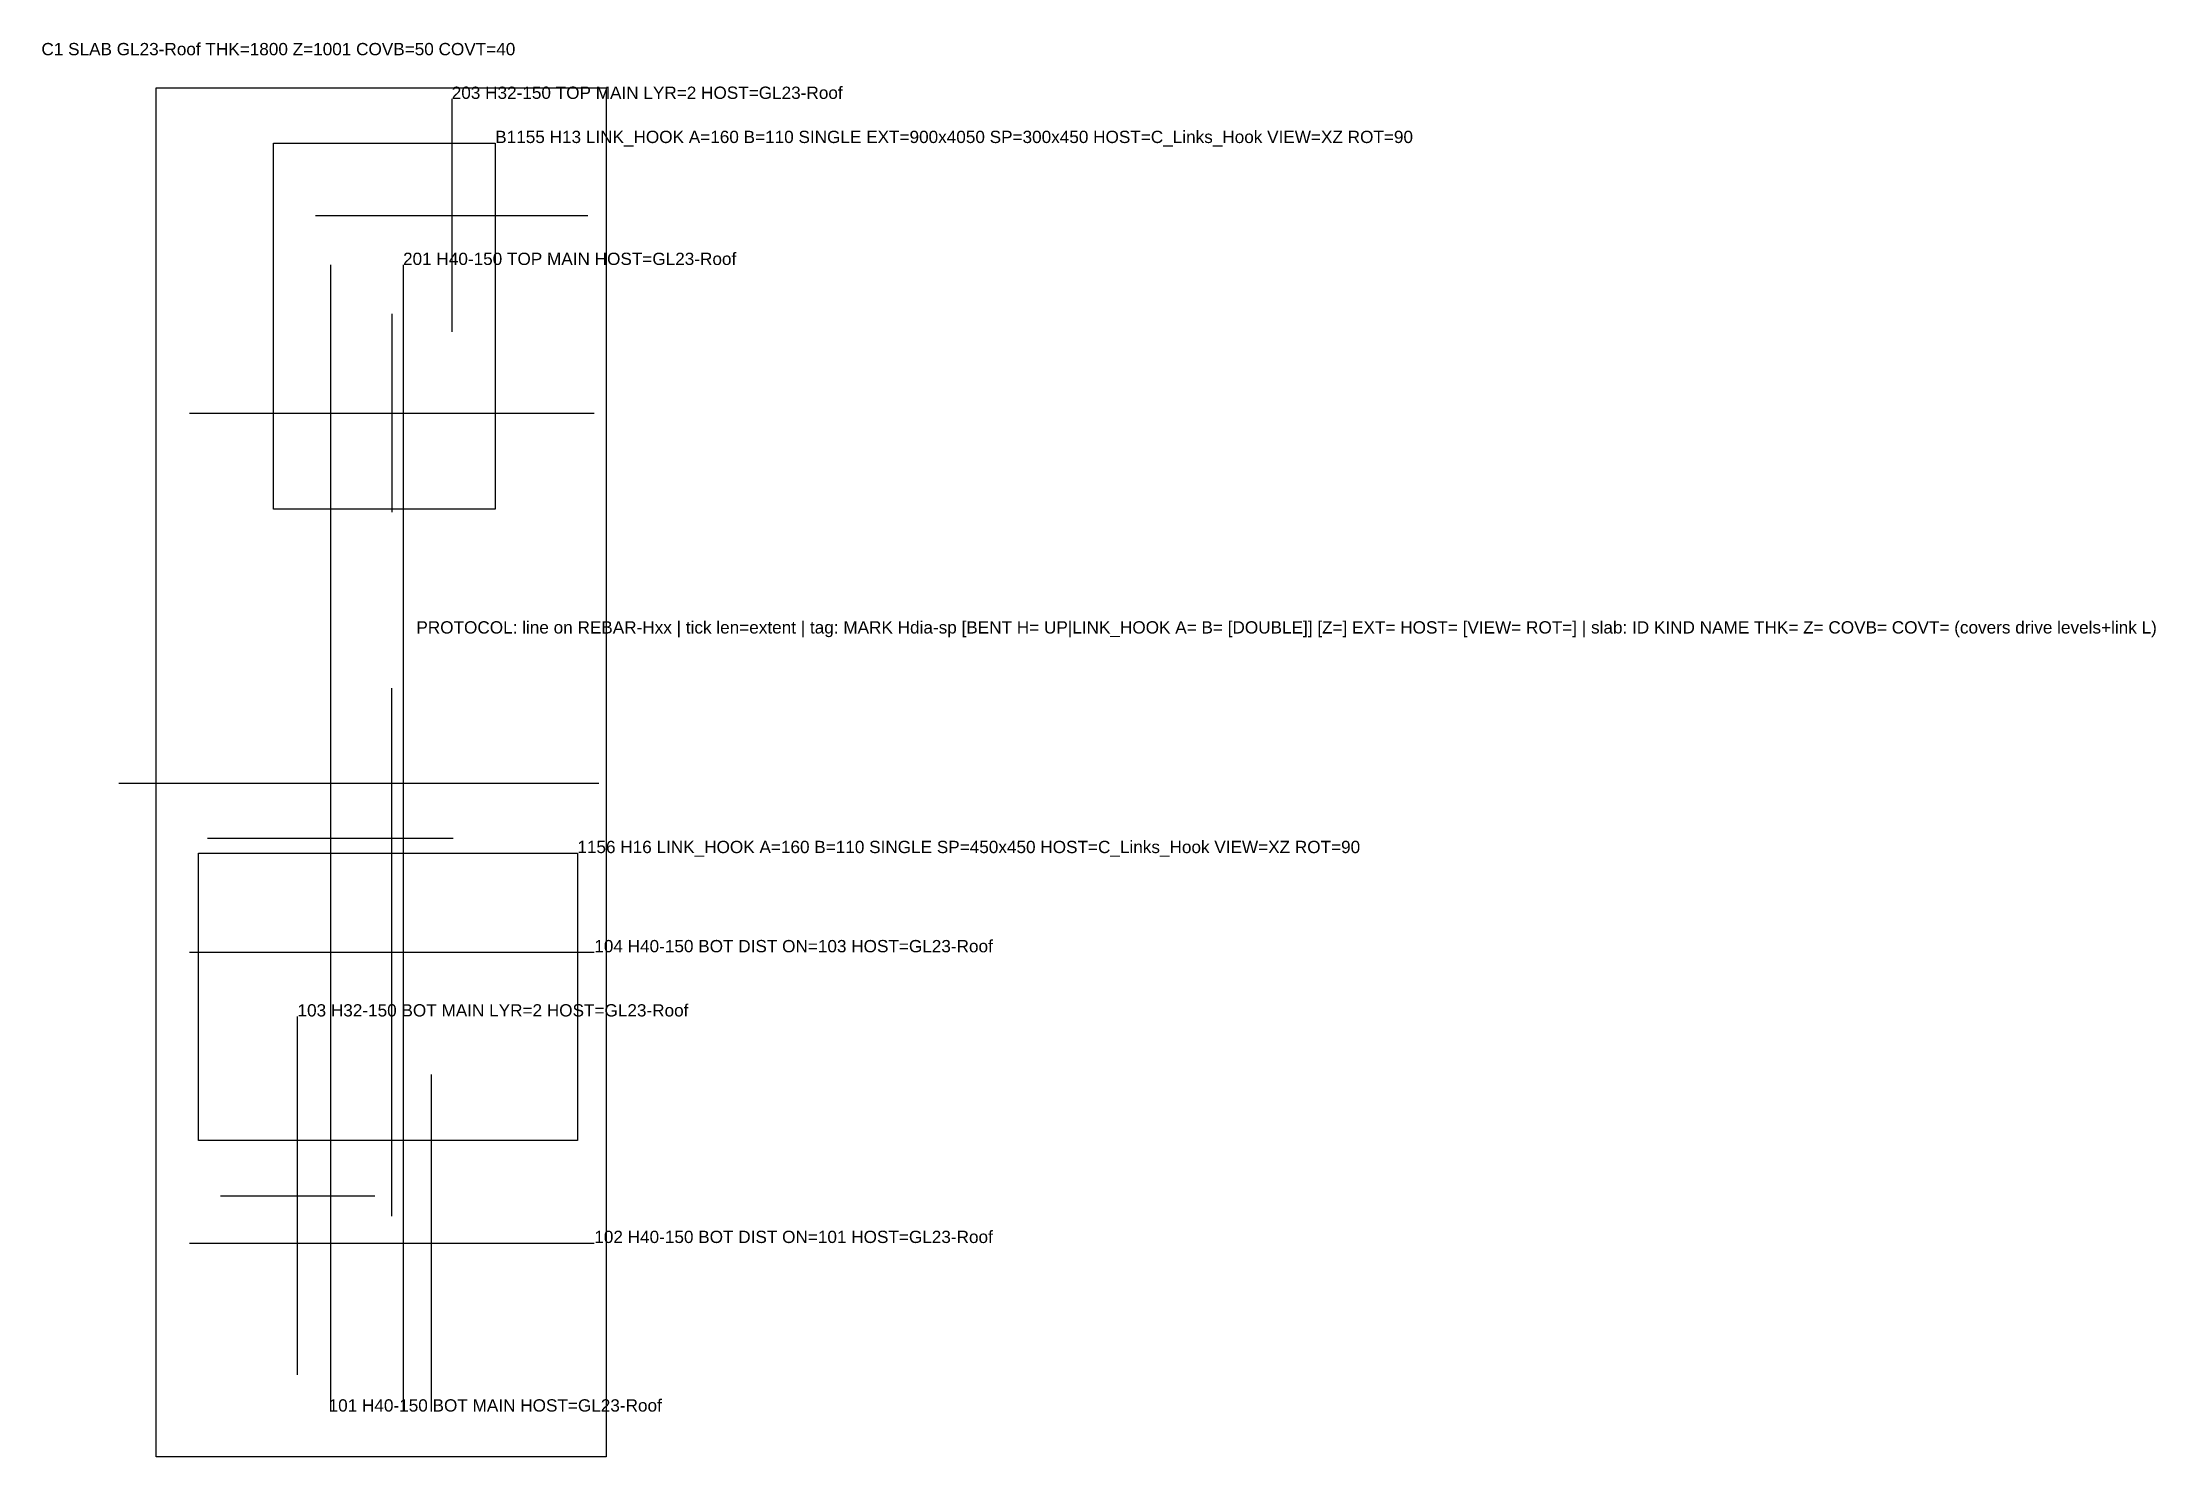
# Model space of a CAD drawing. Header units: millimetres. Extents: x -1782 to 24033, y -13847 to 3423.
import ezdxf

# ---------------------------------------------------------------- set-up
doc = ezdxf.new("R2010")
doc.units = ezdxf.units.MM
for name, color, linetype in [('CONC-SLAB', 8, 'Continuous'), ('CONC-TEXT', 7, 'Continuous'), ('REBAR-EXTENT', 4, 'Continuous'), ('REBAR-H32', 1, 'Continuous'), ('REBAR-H40', 3, 'Continuous'), ('REBAR-LINK-H13', 7, 'Continuous'), ('REBAR-TEXT', 7, 'Continuous')]:
    doc.layers.add(name, color=color, linetype=linetype)
doc.styles.get("Standard").update_dxf_attribs({"font": 'arial.ttf'})

msp = doc.modelspace()

# ---------------------------------------------------------------- linework, layer by layer
at = {"layer": 'CONC-SLAB'}
msp.add_lwpolyline([(-392, 2865), (5105, 2865), (5105, -13847), (-392, -13847)], close=True, dxfattribs=at)
at = {"layer": 'REBAR-EXTENT'}
for points in [[(1555, 1309), (4884, 1309)], [(2488, 107), (2488, -2315)], [(2488, -10911), (2488, -4465)], [(-846, -5623), (5017, -5623)], [(238, -6296), (3238, -6296)], [(2973, -13296), (2973, -9181)], [(394, -10660), (2279, -10660)]]:
    msp.add_lwpolyline(points, dxfattribs=at)
at = {"layer": 'REBAR-H32'}
for points in [[(3220, 2732), (3220, -113)], [(1336, -12848), (1336, -8472)]]:
    msp.add_lwpolyline(points, dxfattribs=at)
at = {"layer": 'REBAR-H40'}
for points in [[(1738, 704), (1738, -13296)], [(2625, 704), (2625, -13296)], [(15, -1104), (4961, -1104)], [(15, -7688), (4961, -7688)], [(15, -11238), (4961, -11238)]]:
    msp.add_lwpolyline(points, dxfattribs=at)
at = {"layer": 'REBAR-LINK-H13'}
for points in [[(1044, 2193), (3751, 2193), (3751, -2279), (1044, -2279)], [(126, -6477), (4754, -6477), (4754, -9986), (126, -9986)]]:
    msp.add_lwpolyline(points, close=True, dxfattribs=at)

# ---------------------------------------------------------------- texts
at = {"layer": 'CONC-TEXT'}
msp.add_text('C1 SLAB GL23-Roof THK=1800 Z=1001 COVB=50 COVT=40', height=150, dxfattribs=at).set_placement((-1792, 3265))
at = {"layer": 'REBAR-TEXT'}
for s, p in [('203 H32-150 TOP MAIN LYR=2 HOST=GL23-Roof', (3220, 2732)), ('B1155 H13 LINK_HOOK A=160 B=110 SINGLE EXT=900x4050 SP=300x450 HOST=C_Links_Hook VIEW=XZ ROT=90', (3751, 2193)), ('201 H40-150 TOP MAIN HOST=GL23-Roof', (2625, 704)), ('PROTOCOL: line on REBAR-Hxx | tick len=extent | tag: MARK Hdia-sp [BENT H= UP|LINK_HOOK A= B= [DOUBLE]] [Z=] EXT= HOST= [VIEW= ROT=] | slab: ID KIND NAME THK= Z= COVB= COVT= (covers drive levels+link L)', (2788, -3796)), ('1156 H16 LINK_HOOK A=160 B=110 SINGLE SP=450x450 HOST=C_Links_Hook VIEW=XZ ROT=90', (4754, -6477)), ('104 H40-150 BOT DIST ON=103 HOST=GL23-Roof', (4961, -7688)), ('103 H32-150 BOT MAIN LYR=2 HOST=GL23-Roof', (1336, -8472)), ('102 H40-150 BOT DIST ON=101 HOST=GL23-Roof', (4961, -11238)), ('101 H40-150 BOT MAIN HOST=GL23-Roof', (1716, -13296))]:
    msp.add_text(s, height=150, dxfattribs=at).set_placement(p)

doc.saveas('drawing.dxf')
